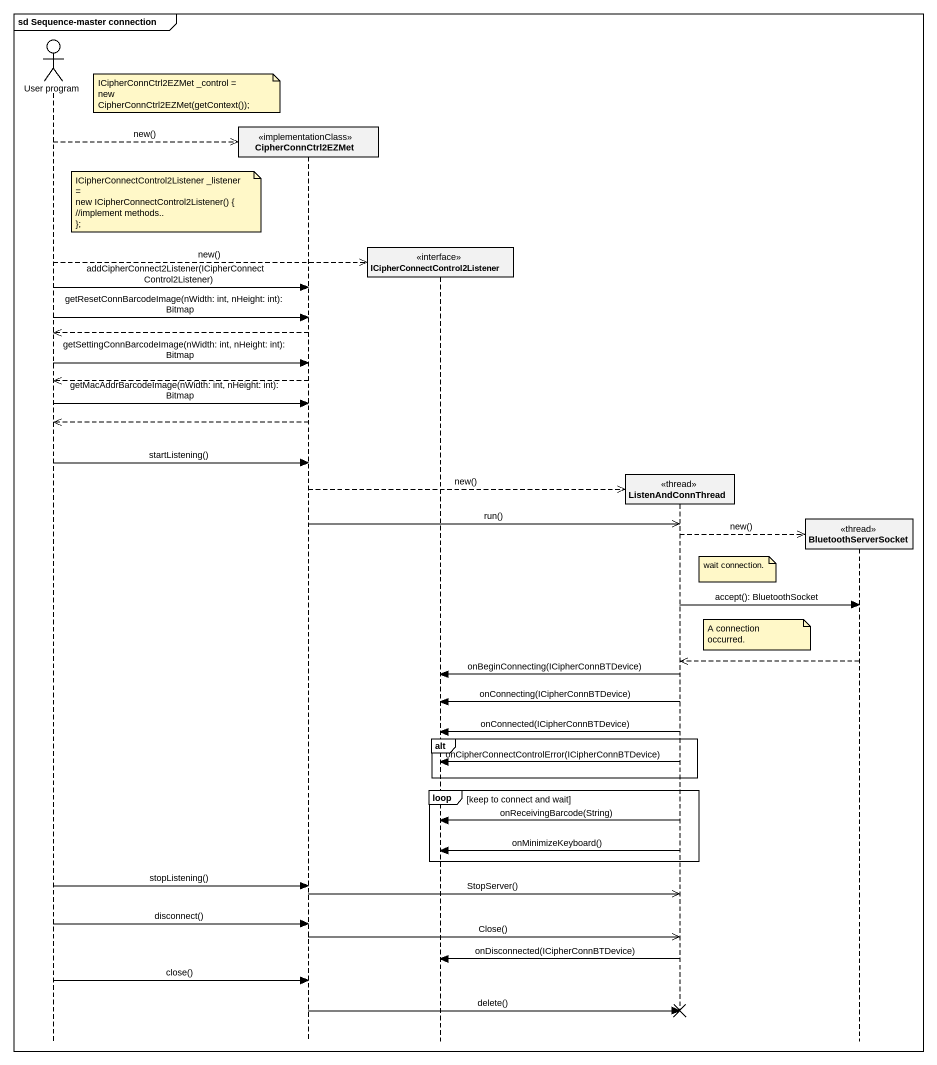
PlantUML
@startuml
mainframe sd Sequence-master connection
hide footbox
actor "User program" as User_program
participant CipherConnCtrl2EZMet <<implementationClass>>
participant "ICipherConnectControl2Listener" as ICipherConnectControl2Listen <<interface>>
participant ListenAndConnThread <<thread>>
participant BluetoothServerSocket <<thread>>

note left of CipherConnCtrl2EZMet
  ICipherConnCtrl2EZMet _control =
  new CipherConnCtrl2EZMet(getContext());
end note
User_program -->> CipherConnCtrl2EZMet ** : new()
note right of User_program
  ICipherConnectControl2Listener _listener =
  new ICipherConnectControl2Listener() {
  //implement methods..
  ~};
end note
User_program -->> ICipherConnectControl2Listen ** : new()
User_program -> CipherConnCtrl2EZMet : addCipherConnect2Listener(ICipherConnectControl2Listener)
User_program -> CipherConnCtrl2EZMet : getResetConnBarcodeImage(nWidth: int, nHeight: int): Bitmap
CipherConnCtrl2EZMet -->> User_program
User_program -> CipherConnCtrl2EZMet : getSettingConnBarcodeImage(nWidth: int, nHeight: int): Bitmap
CipherConnCtrl2EZMet -->> User_program
User_program -> CipherConnCtrl2EZMet : getMacAddrBarcodeImage(nWidth: int, nHeight: int): Bitmap
CipherConnCtrl2EZMet -->> User_program
User_program -> CipherConnCtrl2EZMet : startListening()
CipherConnCtrl2EZMet -->> ListenAndConnThread ** : new()
CipherConnCtrl2EZMet ->> ListenAndConnThread : run()
ListenAndConnThread -->> BluetoothServerSocket ** : new()
note right of ListenAndConnThread : wait connection.
ListenAndConnThread -> BluetoothServerSocket : accept(): BluetoothSocket
note right of ListenAndConnThread : A connection occurred.
BluetoothServerSocket -->> ListenAndConnThread
ListenAndConnThread -> ICipherConnectControl2Listen : onBeginConnecting(ICipherConnBTDevice)
ListenAndConnThread -> ICipherConnectControl2Listen : onConnecting(ICipherConnBTDevice)
ListenAndConnThread -> ICipherConnectControl2Listen : onConnected(ICipherConnBTDevice)
alt
  ListenAndConnThread -> ICipherConnectControl2Listen : onCipherConnectControlError(ICipherConnBTDevice)
end
loop keep to connect and wait
  ListenAndConnThread -> ICipherConnectControl2Listen : onReceivingBarcode(String)
  ListenAndConnThread -> ICipherConnectControl2Listen : onMinimizeKeyboard()
end
User_program -> CipherConnCtrl2EZMet : stopListening()
CipherConnCtrl2EZMet ->> ListenAndConnThread : StopServer()
User_program -> CipherConnCtrl2EZMet : disconnect()
CipherConnCtrl2EZMet ->> ListenAndConnThread : Close()
ListenAndConnThread -> ICipherConnectControl2Listen : onDisconnected(ICipherConnBTDevice)
User_program -> CipherConnCtrl2EZMet : close()
CipherConnCtrl2EZMet -> ListenAndConnThread !! : delete()
@enduml
